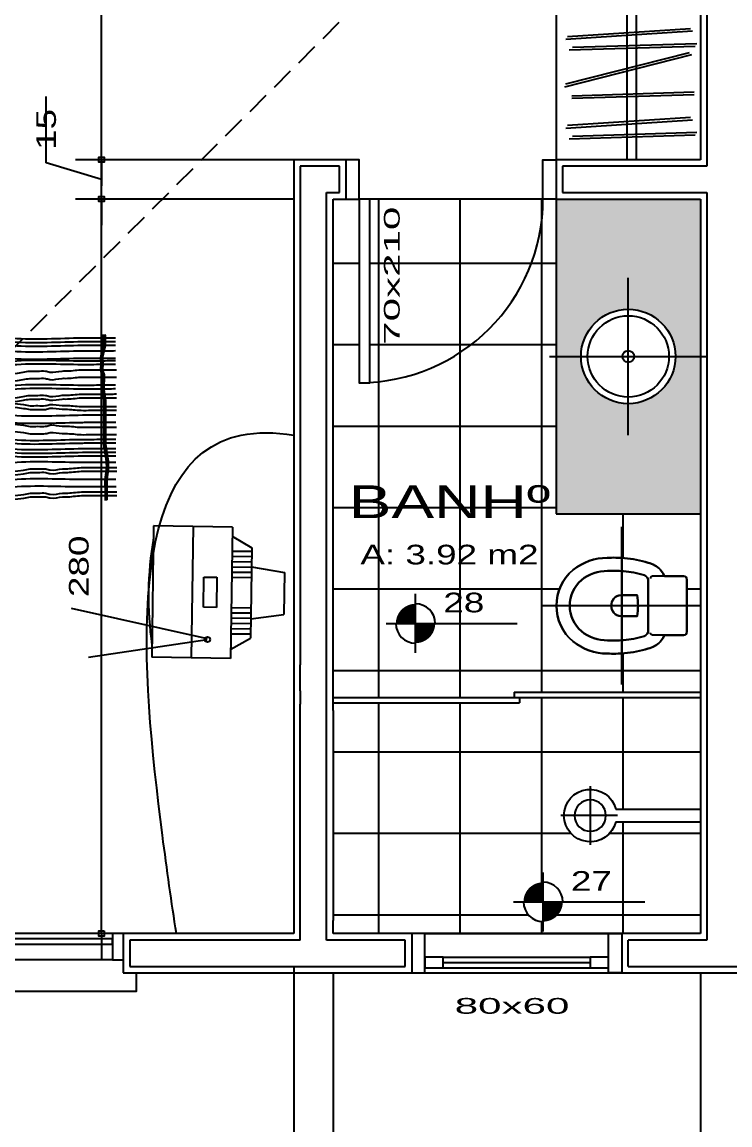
# Model space of a CAD drawing. Extents: x 2280 to 14192, y 1386 to 4696.
# Drawn here: x 3466.1 to 3735.8, y 2093.5 to 2513.9 of the extents above; entities that cross this region are included whole.
import ezdxf
from ezdxf.enums import TextEntityAlignment as Align

# ---------------------------------------------------------------- set-up
doc = ezdxf.new("R2010")
doc.units = 0
doc.header["$LTSCALE"] = 35
doc.linetypes.add('HIDDEN', pattern=[0.375, 0.25, -0.125])
doc.layers.get('0').update_dxf_attribs({"linetype": 'CONTINUOUS'})
doc.layers.get('DEFPOINTS').update_dxf_attribs({"linetype": 'CONTINUOUS'})
for name, color, linetype in [('COTA', 13, 'CONTINUOUS'), ('EQUIP', 7, 'CONTINUOUS'), ('EQUIP_I', 13, 'CONTINUOUS'), ('ESPEC', 2, 'CONTINUOUS'), ('ESPECARQ', 2, 'CONTINUOUS'), ('ESQUADRIA', 2, 'CONTINUOUS'), ('HACHURA', 51, 'CONTINUOUS'), ('LINVISTA', 60, 'CONTINUOUS'), ('MOB', 1, 'CONTINUOUS'), ('MOBIL', 7, 'CONTINUOUS'), ('MOBIL_I', 13, 'CONTINUOUS'), ('PAREDE', 5, 'CONTINUOUS'), ('PROJECAO', 13, 'HIDDEN'), ('REG60-100', 7, 'CONTINUOUS'), ('UNIDADE', 4, 'CONTINUOUS'), ('VIDRO', 1, 'CONTINUOUS')]:
    doc.layers.add(name, color=color, linetype=linetype)
doc.styles.add('REGUA100', font='arial.ttf', dxfattribs={"width": 1.4})
doc.styles.add('REGUA60', font='romnswin.shx', dxfattribs={"width": 1.4})
doc.styles.get("Standard").update_dxf_attribs({"font": 'ISOCP'})
doc.dimstyles.new('ISO-25', dxfattribs={"dimtxt": 2.5, "dimasz": 2.5, "dimexe": 1.25, "dimexo": 0.625, "dimtad": 1, "dimdec": 4, "dimdsep": 46, "dimlunit": 6, "dimtxsty": 'Standard', "dimcen": 2.5, "dimadec": 0, "dimazin": 0, "dimtfac": 1, "dimtdec": 4, "dimtmove": 0, "dimatfit": 3, "dimfxl": 1, "dimtolj": 1, "dimtzin": 0, "dimarcsym": 0})

# ---------------------------------------------------------------- blocks, each defined once
blk = doc.blocks.new('NIVELPB')
at = {"linetype": 'ByBlock'}
for p, q in [((0, -2.25), (0, 2.25)), ((-2.25, 0), (7.75, 0))]:
    blk.add_line(p, q, dxfattribs=at)
at = {"linetype": 'ByBlock', "const_width": 1.5}
for points in [[(-0.75, 0, -0.414214), (0, 0.75, -0.618034)], [(0, -0.75, 0.414214), (0.75, 0, 0.618034)]]:
    blk.add_lwpolyline(points, format="xyb", dxfattribs=at)
at = {"linetype": 'ByBlock'}
for start, end in [(0, 90), (180, 270)]:
    blk.add_arc((0, 0), 1.5, start, end, dxfattribs=at)
at = {"color": 0, "linetype": 'ByBlock', "style": 'REGUA60', "width": 1.4}
blk.add_attdef('COTAPISO', (2.117, 0.85), '', height=1.5, dxfattribs=at)
blk = doc.blocks.new('INDUNI1')
at = {"color": 0, "style": 'REGUA100', "width": 1.4, "flags": 8}
for tag, p in [('NOME1', (0, 0)), ('NOME2', (0, -4.286))]:
    blk.add_attdef(tag, text='', height=2.5, dxfattribs=at).set_placement(p, align=Align.CENTER)
at = {"layer": 'ESPECARQ', "style": 'REGUA60', "width": 1.4}
blk.add_attdef('AREA', text='', height=1.5, dxfattribs=at).set_placement((0, -7.813), align=Align.CENTER)
at = {"layer": 'ESPECARQ', "style": 'REGUA60', "width": 1.4, "flags": 8}
for tag, p in [('PISO', (0, -10.313)), ('REVPAR', (0, -12.813)), ('PEDIR', (0, -15.313))]:
    blk.add_attdef(tag, text='', height=1.5, dxfattribs=at).set_placement(p, align=Align.CENTER)
blk = doc.blocks.new('A$C263B731C')
at = {"layer": 'MOBIL'}
for points in [[(109.45, 61.91), (103.11, 61.91), (99.31, 61.91), (96.77, 61.91), (70.15, 61.91), (61.7, 62.33), (56.63, 61.91), (53.67, 61.91), (35.5, 62.33), (32.96, 61.91), (30, 61.91), (27.05, 61.91), (25.36, 62.33), (20.71, 61.91), (19.44, 61.91), (13.52, 61.49), (9.72, 61.49), (7.61, 61.49), (5.49, 61.49), (3.38, 61.49), (2.54, 61.49), (1.27, 61.49), (0, 61.49)], [(104.74, 63.24), (104.79, 60.79), (104.33, 56.62), (103.86, 55.23), (103.86, 51.98), (103.86, 49.2), (104.33, 47.81), (104.33, 45.49), (104.33, 41.32), (104.79, 38.08), (104.79, 34.37), (104.79, 31.12), (104.79, 24.17), (104.79, 21.39), (105.26, 18.14), (105.72, 14.9), (105.72, 11.65), (105.26, 7.95), (105.26, 5.16), (105.26, 3.31), (105.26, 1.92), (105.26, 0.07)], [(105.12, 63.18), (105.17, 60.72), (104.7, 56.55), (104.24, 55.16), (104.24, 51.92), (104.24, 49.13), (104.7, 47.74), (104.7, 45.43), (104.7, 41.25), (105.17, 38.01), (105.17, 34.3), (105.17, 31.06), (105.17, 24.1), (105.17, 21.32), (105.63, 18.08), (106.1, 14.83), (106.1, 11.59), (105.63, 7.88), (105.63, 5.1), (105.63, 3.24), (105.63, 1.85), (105.63, 0)], [(105.47, 63.37), (105.52, 60.92), (105.06, 56.75), (104.59, 55.36), (104.59, 52.11), (104.59, 49.33), (105.06, 47.94), (105.06, 45.62), (105.06, 41.45), (105.52, 38.21), (105.52, 34.5), (105.52, 31.26), (105.52, 24.3), (105.52, 21.52), (105.98, 18.28), (106.45, 15.03), (106.45, 11.79), (105.98, 8.08), (105.98, 5.3), (105.98, 3.44), (105.98, 2.05), (105.98, 0.2)], [(109.45, 60.49), (103.11, 60.49), (99.31, 60.49), (96.77, 60.49), (70.15, 60.49), (61.7, 60.91), (56.63, 60.49), (53.67, 60.49), (35.5, 60.91), (32.96, 60.49), (30, 60.49), (27.05, 60.49), (25.36, 60.91), (20.71, 60.49), (19.44, 60.49), (13.52, 60.07), (9.72, 60.07), (7.61, 60.07), (5.49, 60.07), (3.38, 60.07), (2.54, 60.07), (1.27, 60.07), (0, 60.07)], [(109.45, 59.11), (103.11, 59.11), (99.31, 59.11), (96.77, 59.11), (70.15, 59.11), (61.7, 59.53), (56.63, 59.11), (53.67, 59.11), (35.5, 59.53), (32.96, 59.11), (30, 59.11), (27.05, 59.11), (25.36, 59.53), (20.71, 59.11), (19.44, 59.11), (13.52, 58.69), (9.72, 58.69), (7.61, 58.69), (5.49, 58.69), (3.38, 58.69), (2.54, 58.69), (1.27, 58.69), (0, 58.69)], [(4.61, 62.76), (4.76, 55.65), (4.77, 54.46), (4.17, 52.3), (4.17, 49.52), (4.17, 46.74), (4.17, 41.64), (4.17, 39.32), (4.17, 36.54), (4.17, 33.76), (4.17, 30.05), (4.17, 26.34), (4.17, 23.56), (4.17, 19.85), (5.1, 15.68), (5.1, 14.76), (4.64, 12.9), (4.64, 11.97), (3.71, 6.41), (3.24, 5.49), (3.24, 2.24), (3.71, 1.31)], [(5.05, 62.76), (5.2, 55.65), (5.2, 54.46), (4.61, 52.3), (4.61, 49.52), (4.61, 46.74), (4.61, 41.64), (4.61, 39.32), (4.61, 36.54), (4.61, 33.76), (4.61, 30.05), (4.61, 26.34), (4.61, 23.56), (4.61, 19.85), (5.54, 15.68), (5.54, 14.76), (5.07, 12.9), (5.07, 11.97), (4.15, 6.41), (3.68, 5.49), (3.68, 2.24), (4.15, 1.31)], [(5.34, 62.91), (5.49, 55.8), (5.5, 54.61), (4.9, 52.45), (4.9, 49.67), (4.9, 46.89), (4.9, 41.79), (4.9, 39.47), (4.9, 36.69), (4.9, 33.91), (4.9, 30.2), (4.9, 26.49), (4.9, 23.71), (4.9, 20), (5.83, 15.83), (5.83, 14.9), (5.37, 13.05), (5.37, 12.12), (4.44, 6.56), (3.97, 5.63), (3.97, 2.39), (4.44, 1.46)], [(109.45, 56.98), (103.11, 56.98), (99.31, 56.98), (96.77, 56.98), (70.15, 56.98), (61.7, 57.4), (56.63, 56.98), (53.67, 56.98), (35.5, 57.4), (32.96, 56.98), (30, 56.98), (27.05, 56.98), (25.36, 57.4), (20.71, 56.98), (19.44, 56.98), (13.52, 56.56), (9.72, 56.56), (7.61, 56.56), (5.49, 56.56), (3.38, 56.56), (2.54, 56.56), (1.27, 56.56), (0, 56.56)], [(109.45, 54.18), (103.11, 54.18), (99.31, 54.18), (96.77, 54.18), (70.15, 54.18), (61.7, 54.6), (56.63, 54.18), (53.67, 54.18), (35.5, 54.6), (32.96, 54.18), (30, 54.18), (27.05, 54.18), (25.36, 54.6), (20.71, 54.18), (19.44, 54.18), (13.52, 53.76), (9.72, 53.76), (7.61, 53.76), (5.49, 53.76), (3.38, 53.76), (2.54, 53.76), (1.27, 53.76), (0, 53.76)], [(109.45, 53.18), (103.11, 53.18), (99.31, 53.18), (96.77, 53.18), (70.15, 53.18), (61.7, 52.76), (56.63, 53.18), (53.67, 53.18), (35.5, 52.76), (32.96, 53.18), (30, 53.18), (27.05, 53.18), (25.36, 52.76), (20.71, 53.18), (19.44, 53.18), (13.52, 53.6), (9.72, 53.6), (7.61, 53.6), (5.49, 53.6), (3.38, 53.6), (2.54, 53.6), (1.27, 53.6), (0, 53.6)], [(109.45, 51.8), (103.11, 51.8), (99.31, 51.8), (96.77, 51.8), (70.15, 51.8), (61.7, 51.38), (56.63, 51.8), (53.67, 51.8), (35.5, 51.38), (32.96, 51.8), (30, 51.8), (27.05, 51.8), (25.36, 51.38), (20.71, 51.8), (19.44, 51.8), (13.52, 52.22), (9.72, 52.22), (7.61, 52.22), (5.49, 52.22), (3.38, 52.22), (2.54, 52.22), (1.27, 52.22), (0, 52.22)], [(0.3, 49.43), (6.64, 49.43), (10.45, 49.43), (12.98, 49.43), (39.61, 49.43), (48.06, 49.01), (53.13, 49.43), (56.09, 49.43), (74.26, 49.01), (76.79, 49.43), (79.75, 49.43), (82.71, 49.43), (84.4, 49.01), (89.05, 49.43), (90.32, 49.43), (96.23, 49.85), (100.04, 49.85), (102.15, 49.85), (104.26, 49.85), (106.37, 49.85), (107.22, 49.85), (108.49, 49.85), (109.75, 49.85)], [(0.3, 46.63), (6.64, 46.63), (10.45, 46.63), (12.98, 46.63), (39.61, 46.63), (48.06, 46.2), (53.13, 46.63), (56.09, 46.63), (74.26, 46.2), (76.79, 46.63), (79.75, 46.63), (82.71, 46.63), (84.4, 46.2), (89.05, 46.63), (90.32, 46.63), (96.23, 47.05), (100.04, 47.05), (102.15, 47.05), (104.26, 47.05), (106.37, 47.05), (107.22, 47.05), (108.49, 47.05), (109.75, 47.05)], [(109.45, 43.92), (103.11, 43.92), (99.31, 43.92), (96.77, 43.92), (70.15, 43.92), (61.7, 43.5), (56.63, 43.92), (53.67, 43.92), (35.5, 43.5), (32.96, 43.92), (30, 43.92), (27.05, 43.92), (25.36, 43.5), (20.71, 43.92), (19.44, 43.92), (13.52, 44.34), (9.72, 44.34), (7.61, 44.34), (5.49, 44.34), (3.38, 44.34), (2.54, 44.34), (1.27, 44.34), (0, 44.34)], [(109.45, 42.5), (103.11, 42.5), (99.31, 42.5), (96.77, 42.5), (70.15, 42.5), (61.7, 42.08), (56.63, 42.5), (53.67, 42.5), (35.5, 42.08), (32.96, 42.5), (30, 42.5), (27.05, 42.5), (25.36, 42.08), (20.71, 42.5), (19.44, 42.5), (13.52, 42.92), (9.72, 42.92), (7.61, 42.92), (5.49, 42.92), (3.38, 42.92), (2.54, 42.92), (1.27, 42.92), (0, 42.92)], [(0.3, 40.17), (6.64, 40.17), (10.45, 40.17), (12.98, 40.17), (39.61, 40.17), (48.06, 39.75), (53.13, 40.17), (56.09, 40.17), (74.26, 39.75), (76.79, 40.17), (79.75, 40.17), (82.71, 40.17), (84.4, 39.75), (89.05, 40.17), (90.32, 40.17), (96.23, 40.59), (100.04, 40.59), (102.15, 40.59), (104.26, 40.59), (106.37, 40.59), (107.22, 40.59), (108.49, 40.59), (109.75, 40.59)], [(0.3, 38.75), (6.64, 38.75), (10.45, 38.75), (12.98, 38.75), (39.61, 38.75), (48.06, 38.33), (53.13, 38.75), (56.09, 38.75), (74.26, 38.33), (76.79, 38.75), (79.75, 38.75), (82.71, 38.75), (84.4, 38.33), (89.05, 38.75), (90.32, 38.75), (96.23, 39.17), (100.04, 39.17), (102.15, 39.17), (104.26, 39.17), (106.37, 39.17), (107.22, 39.17), (108.49, 39.17), (109.75, 39.17)], [(109.45, 32.51), (103.11, 32.51), (99.31, 32.51), (96.77, 32.51), (70.15, 32.51), (61.7, 32.93), (56.63, 32.51), (53.67, 32.51), (35.5, 32.93), (32.96, 32.51), (30, 32.51), (27.05, 32.51), (25.36, 32.93), (20.71, 32.51), (19.44, 32.51), (13.52, 32.09), (9.72, 32.09), (7.61, 32.09), (5.49, 32.09), (3.38, 32.09), (2.54, 32.09), (1.27, 32.09), (0, 32.09)], [(0.3, 36.26), (6.64, 36.26), (10.45, 36.26), (12.98, 36.26), (39.61, 36.26), (48.06, 36.68), (53.13, 36.26), (56.09, 36.26), (74.26, 36.68), (76.79, 36.26), (79.75, 36.26), (82.71, 36.26), (84.4, 36.68), (89.05, 36.26), (90.32, 36.26), (96.23, 35.84), (100.04, 35.84), (102.15, 35.84), (104.26, 35.84), (106.37, 35.84), (107.22, 35.84), (108.49, 35.84), (109.75, 35.84)], [(0.3, 34.84), (6.64, 34.84), (10.45, 34.84), (12.98, 34.84), (39.61, 34.84), (48.06, 35.26), (53.13, 34.84), (56.09, 34.84), (74.26, 35.26), (76.79, 34.84), (79.75, 34.84), (82.71, 34.84), (84.4, 35.26), (89.05, 34.84), (90.32, 34.84), (96.23, 34.42), (100.04, 34.42), (102.15, 34.42), (104.26, 34.42), (106.37, 34.42), (107.22, 34.42), (108.49, 34.42), (109.75, 34.42)], [(109.45, 29.71), (103.11, 29.71), (99.31, 29.71), (96.77, 29.71), (70.15, 29.71), (61.7, 30.13), (56.63, 29.71), (53.67, 29.71), (35.5, 30.13), (32.96, 29.71), (30, 29.71), (27.05, 29.71), (25.36, 30.13), (20.71, 29.71), (19.44, 29.71), (13.52, 29.29), (9.72, 29.29), (7.61, 29.29), (5.49, 29.29), (3.38, 29.29), (2.54, 29.29), (1.27, 29.29), (0, 29.29)], [(0.3, 28.38), (6.64, 28.38), (10.45, 28.38), (12.98, 28.38), (39.61, 28.38), (48.06, 28.81), (53.13, 28.38), (56.09, 28.38), (74.26, 28.81), (76.79, 28.38), (79.75, 28.38), (82.71, 28.38), (84.4, 28.81), (89.05, 28.38), (90.32, 28.38), (96.23, 27.96), (100.04, 27.96), (102.15, 27.96), (104.26, 27.96), (106.37, 27.96), (107.22, 27.96), (108.49, 27.96), (109.75, 27.96)], [(0.3, 25.58), (6.64, 25.58), (10.45, 25.58), (12.98, 25.58), (39.61, 25.58), (48.06, 26.01), (53.13, 25.58), (56.09, 25.58), (74.26, 26.01), (76.79, 25.58), (79.75, 25.58), (82.71, 25.58), (84.4, 26.01), (89.05, 25.58), (90.32, 25.58), (96.23, 25.16), (100.04, 25.16), (102.15, 25.16), (104.26, 25.16), (106.37, 25.16), (107.22, 25.16), (108.49, 25.16), (109.75, 25.16)], [(109.45, 23.21), (103.11, 23.21), (99.31, 23.21), (96.77, 23.21), (70.15, 23.21), (61.7, 23.64), (56.63, 23.21), (53.67, 23.21), (35.5, 23.64), (32.96, 23.21), (30, 23.21), (27.05, 23.21), (25.36, 23.64), (20.71, 23.21), (19.44, 23.21), (13.52, 22.79), (9.72, 22.79), (7.61, 22.79), (5.49, 22.79), (3.38, 22.79), (2.54, 22.79), (1.27, 22.79), (0, 22.79)], [(109.45, 21.83), (103.11, 21.83), (99.31, 21.83), (96.77, 21.83), (70.15, 21.83), (61.7, 22.26), (56.63, 21.83), (53.67, 21.83), (35.5, 22.26), (32.96, 21.83), (30, 21.83), (27.05, 21.83), (25.36, 22.26), (20.71, 21.83), (19.44, 21.83), (13.52, 21.41), (9.72, 21.41), (7.61, 21.41), (5.49, 21.41), (3.38, 21.41), (2.54, 21.41), (1.27, 21.41), (0, 21.41)], [(109.45, 19.7), (103.11, 19.7), (99.31, 19.7), (96.77, 19.7), (70.15, 19.7), (61.7, 20.13), (56.63, 19.7), (53.67, 19.7), (35.5, 20.13), (32.96, 19.7), (30, 19.7), (27.05, 19.7), (25.36, 20.13), (20.71, 19.7), (19.44, 19.7), (13.52, 19.28), (9.72, 19.28), (7.61, 19.28), (5.49, 19.28), (3.38, 19.28), (2.54, 19.28), (1.27, 19.28), (0, 19.28)], [(109.45, 18.28), (103.11, 18.28), (99.31, 18.28), (96.77, 18.28), (70.15, 18.28), (61.7, 18.7), (56.63, 18.28), (53.67, 18.28), (35.5, 18.7), (32.96, 18.28), (30, 18.28), (27.05, 18.28), (25.36, 18.7), (20.71, 18.28), (19.44, 18.28), (13.52, 17.86), (9.72, 17.86), (7.61, 17.86), (5.49, 17.86), (3.38, 17.86), (2.54, 17.86), (1.27, 17.86), (0, 17.86)], [(109.45, 16.9), (103.11, 16.9), (99.31, 16.9), (96.77, 16.9), (70.15, 16.9), (61.7, 17.32), (56.63, 16.9), (53.67, 16.9), (35.5, 17.32), (32.96, 16.9), (30, 16.9), (27.05, 16.9), (25.36, 17.32), (20.71, 16.9), (19.44, 16.9), (13.52, 16.48), (9.72, 16.48), (7.61, 16.48), (5.49, 16.48), (3.38, 16.48), (2.54, 16.48), (1.27, 16.48), (0, 16.48)], [(109.45, 14.52), (103.11, 14.52), (99.31, 14.52), (96.77, 14.52), (70.15, 14.52), (61.7, 14.1), (56.63, 14.52), (53.67, 14.52), (35.5, 14.1), (32.96, 14.52), (30, 14.52), (27.05, 14.52), (25.36, 14.1), (20.71, 14.52), (19.44, 14.52), (13.52, 14.94), (9.72, 14.94), (7.61, 14.94), (5.49, 14.94), (3.38, 14.94), (2.54, 14.94), (1.27, 14.94), (0, 14.94)], [(0.3, 12.15), (6.64, 12.15), (10.45, 12.15), (12.98, 12.15), (39.61, 12.15), (48.06, 11.73), (53.13, 12.15), (56.09, 12.15), (74.26, 11.73), (76.79, 12.15), (79.75, 12.15), (82.71, 12.15), (84.4, 11.73), (89.05, 12.15), (90.32, 12.15), (96.23, 12.57), (100.04, 12.57), (102.15, 12.57), (104.26, 12.57), (106.37, 12.57), (107.22, 12.57), (108.49, 12.57), (109.75, 12.57)], [(109.45, 8.03), (103.11, 8.03), (99.31, 8.03), (96.77, 8.03), (70.15, 8.03), (61.7, 7.6), (56.63, 8.03), (53.67, 8.03), (35.5, 7.6), (32.96, 8.03), (30, 8.03), (27.05, 8.03), (25.36, 7.6), (20.71, 8.03), (19.44, 8.03), (13.52, 8.45), (9.72, 8.45), (7.61, 8.45), (5.49, 8.45), (3.38, 8.45), (2.54, 8.45), (1.27, 8.45), (0, 8.45)], [(0.3, 10.77), (6.64, 10.77), (10.45, 10.77), (12.98, 10.77), (39.61, 10.77), (48.06, 10.35), (53.13, 10.77), (56.09, 10.77), (74.26, 10.35), (76.79, 10.77), (79.75, 10.77), (82.71, 10.77), (84.4, 10.35), (89.05, 10.77), (90.32, 10.77), (96.23, 11.19), (100.04, 11.19), (102.15, 11.19), (104.26, 11.19), (106.37, 11.19), (107.22, 11.19), (108.49, 11.19), (109.75, 11.19)], [(109.45, 5.22), (103.11, 5.22), (99.31, 5.22), (96.77, 5.22), (70.15, 5.22), (61.7, 4.8), (56.63, 5.22), (53.67, 5.22), (35.5, 4.8), (32.96, 5.22), (30, 5.22), (27.05, 5.22), (25.36, 4.8), (20.71, 5.22), (19.44, 5.22), (13.52, 5.65), (9.72, 5.65), (7.61, 5.65), (5.49, 5.65), (3.38, 5.65), (2.54, 5.65), (1.27, 5.65), (0, 5.65)], [(0.3, 2.9), (6.64, 2.9), (10.45, 2.9), (12.98, 2.9), (39.61, 2.9), (48.06, 2.47), (53.13, 2.9), (56.09, 2.9), (74.26, 2.47), (76.79, 2.9), (79.75, 2.9), (82.71, 2.9), (84.4, 2.47), (89.05, 2.9), (90.32, 2.9), (96.23, 3.32), (100.04, 3.32), (102.15, 3.32), (104.26, 3.32), (106.37, 3.32), (107.22, 3.32), (108.49, 3.32), (109.75, 3.32)], [(0.3, 1.47), (6.64, 1.47), (10.45, 1.47), (12.98, 1.47), (39.61, 1.47), (48.06, 1.05), (53.13, 1.47), (56.09, 1.47), (74.26, 1.05), (76.79, 1.47), (79.75, 1.47), (82.71, 1.47), (84.4, 1.05), (89.05, 1.47), (90.32, 1.47), (96.23, 1.9), (100.04, 1.9), (102.15, 1.9), (104.26, 1.9), (106.37, 1.9), (107.22, 1.9), (108.49, 1.9), (109.75, 1.9)]]:
    blk.add_spline(points, degree=3, dxfattribs=at)
blk = doc.blocks.new('A$C5AF921EE')
at = {"layer": 'VIDRO', "ltscale": 0.35, "rotation": 180}
blk.add_blockref('A$C263B731C', (109.75, 63.37), dxfattribs=at)
blk = doc.blocks.new('TV-PORT')
at = {"layer": 'MOB'}
for p, q in [((0.0407, 0.181), (0.4916, 0.2545)), ((-0.05, 0.2152), (-0.125, 0.1719)), ((-0.05, 0.25), (0.25, 0.25)), ((-0.05, -0.25), (-0.05, 0.25)), ((0.1, -0.25), (0.1, 0.25)), ((0.25, -0.25), (0.25, 0.25)), ((-0.125, -0.1719), (-0.125, 0.1719)), ((0.0392, 0.1765), (0.5584, 0.0689)), ((-0.125, 0.1573), (-0.05, 0.1573)), ((-0.125, 0.1373), (-0.05, 0.1373)), ((-0.125, 0.099), (-0.25, 0.0802)), ((-0.125, 0.1173), (-0.05, 0.1173)), ((-0.125, 0.0973), (-0.05, 0.0973)), ((-0.25, -0.0802), (-0.25, 0.0802)), ((-0.125, 0.0773), (-0.05, 0.0773)), ((-0.125, 0.0573), (-0.05, 0.0573)), ((0.0066, -0.0581), (0.0066, 0.0565)), ((0.0066, 0.0565), (0.0561, 0.0565)), ((0.0561, 0.0565), (0.0561, -0.0581)), ((-0.125, -0.099), (-0.25, -0.0802)), ((-0.125, -0.0573), (-0.05, -0.0573)), ((-0.125, -0.0773), (-0.05, -0.0773)), ((0.0561, -0.0581), (0.0066, -0.0581)), ((-0.125, -0.0973), (-0.05, -0.0973)), ((-0.125, -0.1173), (-0.05, -0.1173)), ((-0.125, -0.1373), (-0.05, -0.1373)), ((-0.125, -0.1573), (-0.05, -0.1573)), ((-0.05, -0.2152), (-0.125, -0.1719)), ((-0.05, -0.25), (0.25, -0.25))]:
    blk.add_line(p, q, dxfattribs=at)
blk.add_circle((0.039, 0.1793), 0.0102, dxfattribs=at)
blk.add_arc((-1.0199, 0), 1.2861, 350.9067, 9.0933, dxfattribs=at)
blk = doc.blocks.new('A$C6CC62935')
at = {"layer": 'UNIDADE', "xscale": 100.138401981294, "yscale": 100.138401981294, "zscale": 100.138401981294, "rotation": 180}
blk.add_blockref('TV-PORT', (55.92, 25.49), dxfattribs=at)
blk = doc.blocks.new('A$C6753373E')
at = {"layer": 'ESPEC', "ltscale": 0.35, "rotation": 359.2235957968574}
blk.add_blockref('A$C6CC62935', (-0.25, 0.37), dxfattribs=at)
blk = doc.blocks.new('A$C75BA325D')
at = {"layer": 'EQUIP', "color": 0, "linetype": 'ByBlock'}
for p, q in [((0, 13.6), (0, 8.8)), ((32.29, 13.6), (0, 13.6)), ((32.29, 8.8), (0, 8.8))]:
    blk.add_line(p, q, dxfattribs=at)
blk.add_arc((42, 11.2), 10, 193.8865, 166.1135, dxfattribs=at)
at = {"layer": 'EQUIP_I'}
for p, q in [((42, 22.4), (42, 0)), ((31.6, 11.2), (53.2, 11.2))]:
    blk.add_line(p, q, dxfattribs=at)
blk.add_circle((42, 11.2), 6, dxfattribs=at)
blk = doc.blocks.new('A$C1E765DA1')
at = {"layer": 'EQUIP', "ltscale": 0.35}
blk.add_blockref('A$C75BA325D', (0, 0), dxfattribs=at)
blk = doc.blocks.new('SAP31S_2')
at = {"layer": 'EQUIP', "color": 0, "linetype": 'ByBlock'}
blk.add_lwpolyline([(0, -7.35), (-10, -7.35, 0.411177), (-11.2, -8.45), (-11.2, -15.35, -0.293607), (-11.65, -16.15, 0.168721), (-15.35, -19.55, 0.065493), (-16.38, -22.07, 0.054217), (-18.13, -31.13, 0.032691), (-18.25, -37.67, 0.170487), (-13.61, -50.73, 0.222764), (0, -57, 0.222764), (13.61, -50.73, 0.170487), (18.25, -37.67, 0.032691), (18.13, -31.13, 0.054217), (16.38, -22.07, 0.065493), (15.35, -19.55, 0.168721), (11.65, -16.15, -0.293607), (11.2, -15.35), (11.2, -8.45, 0.411177), (10, -7.35)], format="xyb", close=True, dxfattribs=at)
at = {"layer": 'EQUIP_I'}
for points in [[(-11.2, -15.35), (-11.2, -20.4, 0.448446), (-10.35, -21.2)], [(11.2, -15.35), (11.2, -20.4, -0.448446), (10.35, -21.2)], [(-0.05, -57, 0.000669), (0, -57, 0.170487)]]:
    blk.add_lwpolyline(points, format="xyb", dxfattribs=at)
for points in [[(0, -52, -0.222371), (-9.75, -47.55, -0.171293), (-13.25, -37.55, -0.033324), (-13.15, -31.55, -0.054221), (-11.6, -23.55, -0.314946), (-9.35, -22.05), (0, -22.05), (9.35, -22.05, -0.314946), (11.6, -23.55, -0.054221), (13.15, -31.55, -0.033324), (13.25, -37.55, -0.171293), (9.75, -47.55, -0.222371)], [(4, -32.55), (4, -26.25, 0.075), (-4, -26.25), (-4, -32.55, 0.9125)]]:
    blk.add_lwpolyline(points, format="xyb", close=True, dxfattribs=at)
blk = doc.blocks.new('A$C3E6C4F49')
at = {"layer": 'ESPECARQ', "color": 1, "ltscale": 0.35}
blk.add_line((0, 30), (60, 30), dxfattribs=at)
blk.add_lwpolyline([(30, 0), (30, 60)], dxfattribs=at)
blk = doc.blocks.new('A$C198B71F5')
at = {"layer": 'EQUIP', "ltscale": 0.35, "rotation": 89.99999999999999}
blk.add_blockref('SAP31S_2', (-2.18, 30), dxfattribs=at)
at = {"layer": 'ESPECARQ', "ltscale": 0.35, "rotation": 270}
blk.add_blockref('A$C3E6C4F49', (0, 60), dxfattribs=at)
blk = doc.blocks.new('SAL41S_2')
at = {"layer": 'EQUIP_I'}
for radius in [18, 15.5, 2.25]:
    blk.add_circle((0, -26.5), radius, dxfattribs=at)
blk = doc.blocks.new('A$C49417C05')
at = {"layer": 'EQUIP', "ltscale": 0.35, "rotation": 180}
blk.add_blockref('SAL41S_2', (30, 3.5), dxfattribs=at)
at = {"layer": 'ESPECARQ', "ltscale": 0.35}
blk.add_blockref('A$C3E6C4F49', (0, 0), dxfattribs=at)
blk = doc.blocks.new('COTAPT')
at = {"color": 0, "linetype": 'ByBlock'}
blk.add_line((0, 0), (200, 0), dxfattribs=at)
at = {"color": 6, "linetype": 'ByBlock'}
blk.add_lwpolyline([(-20, 20), (20, 20), (20, -20), (-20, -20)], close=True, dxfattribs=at)
blk = doc.blocks.new('*D115')
at = {"color": 0, "linetype": 'ByBlock'}
for p, q in [((3739.58, 2151.45), (3739.58, 2033.3)), ((3879.53, 2043.3), (3739.63, 2043.3))]:
    blk.add_line(p, q, dxfattribs=at)
at = {"layer": 'DEFPOINTS', "color": 0, "linetype": 'ByBlock'}
for p in [(3739.58, 2166.45), (3879.58, 2166.45), (3739.58, 2043.3)]:
    blk.add_point(p, dxfattribs=at)
at = {"color": 0, "linetype": 'ByBlock', "xscale": 0.05, "yscale": 0.05, "zscale": 0.05, "rotation": 180}
blk.add_blockref('COTAPT', (3739.58, 2043.3), dxfattribs=at)
at = {"color": 0, "linetype": 'ByBlock', "xscale": 0.05, "yscale": 0.05, "zscale": 0.05}
blk.add_blockref('COTAPT', (3879.58, 2043.3), dxfattribs=at)
at = {"color": 2, "linetype": 'ByBlock', "insert": (3809.58, 2051.95), "char_height": 7.5, "attachment_point": 5, "style": 'REGUA60'}
blk.add_mtext('\\A1;140', dxfattribs=at)
blk = doc.blocks.new('*D116')
at = {"color": 0, "linetype": 'ByBlock'}
for p, q in [((3724.58, 2151.45), (3724.58, 2033.3)), ((3739.53, 2043.3), (3724.63, 2043.3)), ((3732.08, 2043.3), (3738.41, 2022.2)), ((3738.41, 2022.2), (3763.71, 2022.2))]:
    blk.add_line(p, q, dxfattribs=at)
at = {"layer": 'DEFPOINTS', "color": 0, "linetype": 'ByBlock'}
for p in [(3724.58, 2166.45), (3739.58, 2166.45), (3724.58, 2043.3)]:
    blk.add_point(p, dxfattribs=at)
at = {"color": 0, "linetype": 'ByBlock', "xscale": 0.05, "yscale": 0.05, "zscale": 0.05, "rotation": 180}
blk.add_blockref('COTAPT', (3724.58, 2043.3), dxfattribs=at)
at = {"color": 0, "linetype": 'ByBlock', "xscale": 0.05, "yscale": 0.05, "zscale": 0.05}
blk.add_blockref('COTAPT', (3739.58, 2043.3), dxfattribs=at)
at = {"color": 2, "linetype": 'ByBlock', "insert": (3743.31, 2022.2), "char_height": 7.5, "attachment_point": 4, "style": 'REGUA60'}
blk.add_mtext('\\A1;15', dxfattribs=at)
blk = doc.blocks.new('*D117')
at = {"color": 0, "linetype": 'ByBlock'}
for p, q in [((3584.58, 2151.45), (3584.58, 2033.3)), ((3724.53, 2043.3), (3584.63, 2043.3))]:
    blk.add_line(p, q, dxfattribs=at)
at = {"layer": 'DEFPOINTS', "color": 0, "linetype": 'ByBlock'}
for p in [(3584.58, 2166.45), (3724.58, 2166.45), (3584.58, 2043.3)]:
    blk.add_point(p, dxfattribs=at)
at = {"color": 0, "linetype": 'ByBlock', "xscale": 0.05, "yscale": 0.05, "zscale": 0.05, "rotation": 180}
blk.add_blockref('COTAPT', (3584.58, 2043.3), dxfattribs=at)
at = {"color": 0, "linetype": 'ByBlock', "xscale": 0.05, "yscale": 0.05, "zscale": 0.05}
blk.add_blockref('COTAPT', (3724.58, 2043.3), dxfattribs=at)
at = {"color": 2, "linetype": 'ByBlock', "insert": (3654.58, 2051.95), "char_height": 7.5, "attachment_point": 5, "style": 'REGUA60'}
blk.add_mtext('\\A1;140', dxfattribs=at)
blk = doc.blocks.new('*D118')
at = {"color": 0, "linetype": 'ByBlock'}
for p, q in [((3569.58, 2153.95), (3569.58, 2033.3)), ((3584.53, 2043.3), (3569.63, 2043.3)), ((3577.08, 2043.3), (3583.41, 2022.2)), ((3583.41, 2022.2), (3608.71, 2022.2))]:
    blk.add_line(p, q, dxfattribs=at)
at = {"layer": 'DEFPOINTS', "color": 0, "linetype": 'ByBlock'}
for p in [(3569.58, 2168.95), (3584.58, 2166.45), (3569.58, 2043.3)]:
    blk.add_point(p, dxfattribs=at)
at = {"color": 0, "linetype": 'ByBlock', "xscale": 0.05, "yscale": 0.05, "zscale": 0.05, "rotation": 180}
blk.add_blockref('COTAPT', (3569.58, 2043.3), dxfattribs=at)
at = {"color": 0, "linetype": 'ByBlock', "xscale": 0.05, "yscale": 0.05, "zscale": 0.05}
blk.add_blockref('COTAPT', (3584.58, 2043.3), dxfattribs=at)
at = {"color": 2, "linetype": 'ByBlock', "insert": (3588.31, 2022.2), "char_height": 7.5, "attachment_point": 4, "style": 'REGUA60'}
blk.add_mtext('\\A1;15', dxfattribs=at)
blk = doc.blocks.new('*D119')
at = {"color": 0, "linetype": 'ByBlock'}
for p, q in [((3239.58, 2151.45), (3239.58, 2033.3)), ((3569.53, 2043.3), (3239.63, 2043.3))]:
    blk.add_line(p, q, dxfattribs=at)
at = {"layer": 'DEFPOINTS', "color": 0, "linetype": 'ByBlock'}
for p in [(3239.58, 2166.45), (3569.58, 2168.95), (3239.58, 2043.3)]:
    blk.add_point(p, dxfattribs=at)
at = {"color": 0, "linetype": 'ByBlock', "xscale": 0.05, "yscale": 0.05, "zscale": 0.05, "rotation": 180}
blk.add_blockref('COTAPT', (3239.58, 2043.3), dxfattribs=at)
at = {"color": 0, "linetype": 'ByBlock', "xscale": 0.05, "yscale": 0.05, "zscale": 0.05}
blk.add_blockref('COTAPT', (3569.58, 2043.3), dxfattribs=at)
at = {"color": 2, "linetype": 'ByBlock', "insert": (3404.58, 2051.95), "char_height": 7.5, "attachment_point": 5, "style": 'REGUA60'}
blk.add_mtext('\\A1;330', dxfattribs=at)
blk = doc.blocks.new('*D122')
at = {"color": 0, "linetype": 'ByBlock'}
for p, q in [((3224.58, 2136.45), (3224.58, 2003.74)), ((5634.58, 2136.45), (5634.58, 2003.74)), ((5634.53, 2013.74), (3224.63, 2013.74))]:
    blk.add_line(p, q, dxfattribs=at)
at = {"layer": 'DEFPOINTS', "color": 0, "linetype": 'ByBlock'}
for p in [(3224.58, 2151.45), (5634.58, 2151.45), (3224.58, 2013.74)]:
    blk.add_point(p, dxfattribs=at)
at = {"color": 0, "linetype": 'ByBlock', "xscale": 0.05, "yscale": 0.05, "zscale": 0.05, "rotation": 180}
blk.add_blockref('COTAPT', (3224.58, 2013.74), dxfattribs=at)
at = {"color": 0, "linetype": 'ByBlock', "xscale": 0.05, "yscale": 0.05, "zscale": 0.05}
blk.add_blockref('COTAPT', (5634.58, 2013.74), dxfattribs=at)
at = {"color": 2, "linetype": 'ByBlock', "insert": (4429.58, 2022.39), "char_height": 7.5, "attachment_point": 5, "style": 'REGUA60'}
blk.add_mtext('\\A1;2.410', dxfattribs=at)
blk = doc.blocks.new('*D142')
at = {"color": 0, "linetype": 'ByBlock'}
for p, q in [((3569.58, 2446.45), (3486.38, 2446.45)), ((3496.38, 2166.5), (3496.38, 2446.4)), ((3569.58, 2166.45), (3486.38, 2166.45))]:
    blk.add_line(p, q, dxfattribs=at)
at = {"layer": 'DEFPOINTS', "color": 0, "linetype": 'ByBlock'}
for p in [(3496.38, 2446.45), (3584.58, 2446.45), (3584.58, 2166.45)]:
    blk.add_point(p, dxfattribs=at)
at = {"color": 0, "linetype": 'ByBlock', "xscale": 0.05, "yscale": 0.05, "zscale": 0.05}
for p, rotation in [((3496.38, 2446.45), 90), ((3496.38, 2166.45), 270)]:
    blk.add_blockref('COTAPT', p, dxfattribs=dict(at, rotation=rotation))
at = {"color": 2, "linetype": 'ByBlock', "insert": (3487.73, 2306.45), "char_height": 7.5, "attachment_point": 5, "rotation": 90, "style": 'REGUA60'}
blk.add_mtext('\\A1;280', dxfattribs=at)
blk = doc.blocks.new('*D143')
at = {"color": 0, "linetype": 'ByBlock'}
for p, q in [((3475.28, 2460.28), (3475.28, 2485.58)), ((3496.38, 2453.95), (3475.28, 2460.28)), ((3574.58, 2461.45), (3486.38, 2461.45)), ((3496.38, 2446.5), (3496.38, 2461.4))]:
    blk.add_line(p, q, dxfattribs=at)
at = {"layer": 'DEFPOINTS', "color": 0, "linetype": 'ByBlock'}
for p in [(3496.38, 2461.45), (3589.58, 2461.45), (3584.58, 2446.45)]:
    blk.add_point(p, dxfattribs=at)
at = {"color": 0, "linetype": 'ByBlock', "xscale": 0.05, "yscale": 0.05, "zscale": 0.05}
for p, rotation in [((3496.38, 2461.45), 90), ((3496.38, 2446.45), 270)]:
    blk.add_blockref('COTAPT', p, dxfattribs=dict(at, rotation=rotation))
at = {"color": 2, "linetype": 'ByBlock', "insert": (3475.28, 2465.18), "char_height": 7.5, "attachment_point": 4, "rotation": 90, "style": 'REGUA60'}
blk.add_mtext('\\A1;15', dxfattribs=at)
blk = doc.blocks.new('*D144')
at = {"color": 0, "linetype": 'ByBlock'}
for p, q in [((3559.58, 2596.45), (3486.38, 2596.45)), ((3496.38, 2461.5), (3496.38, 2596.4))]:
    blk.add_line(p, q, dxfattribs=at)
at = {"layer": 'DEFPOINTS', "color": 0, "linetype": 'ByBlock'}
for p in [(3496.38, 2596.45), (3574.58, 2596.45), (3589.58, 2461.45)]:
    blk.add_point(p, dxfattribs=at)
at = {"color": 0, "linetype": 'ByBlock', "xscale": 0.05, "yscale": 0.05, "zscale": 0.05}
for p, rotation in [((3496.38, 2596.45), 90), ((3496.38, 2461.45), 270)]:
    blk.add_blockref('COTAPT', p, dxfattribs=dict(at, rotation=rotation))
at = {"color": 2, "linetype": 'ByBlock', "insert": (3487.73, 2528.95), "char_height": 7.5, "attachment_point": 5, "rotation": 90, "style": 'REGUA60'}
blk.add_mtext('\\A1;135', dxfattribs=at)

msp = doc.modelspace()

# ---------------------------------------------------------------- hatches: boundary and pattern name
at = {"layer": 'HACHURA'}
h = msp.add_hatch(dxfattribs=at)
h.set_pattern_fill('NET', color=256, scale=9.78, style=0)
h.paths.add_polyline_path([(3584.579, 2256.448), (3653.579, 2256.448), (3653.579, 2258.448), (3724.579, 2258.448), (3724.579, 2291.448), (3719.413, 2291.448), (3719.413, 2281.448, -0.4399017), (3718.2, 2280.248), (3711.313, 2280.248, 0.2619511), (3710.613, 2279.798, -0.1687212), (3707.213, 2276.098, -0.0654933), (3704.689, 2275.071, -0.0542172), (3695.628, 2273.315, -0.0326915), (3689.089, 2273.198, -0.1704873), (3676.029, 2277.842, -0.2227637), (3669.762, 2291.448, -0.2227637), (3676.029, 2305.054, -0.1704873), (3689.089, 2309.698, -0.0326915), (3695.628, 2309.581, -0.0542172), (3704.689, 2307.825, -0.0654933), (3707.213, 2306.798, -0.1687212), (3710.613, 2303.098, 0.2619511), (3711.313, 2302.648), (3711.413, 2302.648), (3718.2, 2302.648, -0.4399017), (3719.413, 2301.448), (3719.413, 2291.448), (3724.579, 2291.448), (3724.579, 2326.448), (3669.579, 2326.448), (3669.579, 2446.448), (3664.579, 2446.448, -0.3975651), (3598.579, 2376.563), (3598.579, 2376.448), (3594.579, 2376.448), (3594.579, 2446.448), (3589.579, 2446.448), (3584.579, 2446.448)])
h.paths.add_polyline_path([(3616.02, 2292.166, -0.4142136), (3623.52, 2284.666), (3619.77, 2284.666, -0.4142136), (3616.02, 2280.916), (3616.02, 2277.166, -0.4142136), (3608.52, 2284.666), (3612.27, 2284.666, -0.4142136), (3616.02, 2288.416)], flags=16)
h.paths.add_polyline_path([(3584.579, 2171.448), (3584.579, 2166.448), (3724.579, 2166.448), (3724.579, 2209.048), (3692.287, 2209.048, -8.2115537), (3692.287, 2213.848), (3724.579, 2213.848), (3724.579, 2256.448), (3655.579, 2256.448), (3655.579, 2254.448), (3584.579, 2254.448), (3584.579, 2251.448)])
h.paths.add_polyline_path([(3660.894, 2178.524, -0.4142136), (3664.644, 2182.274), (3664.644, 2186.024, -0.4142136), (3672.144, 2178.524), (3668.394, 2178.524, -0.4142136), (3664.644, 2174.774), (3664.644, 2171.024, -0.4142136), (3657.144, 2178.524)], flags=16)
h.paths.add_polyline_path([(3598.579, 2446.448), (3598.579, 2376.563, 0.3975651), (3664.579, 2446.448)])
h.paths.add_polyline_path([(3587.032, 2321.688), (3670.838, 2321.688), (3670.838, 2340.438), (3587.032, 2340.438)], flags=24)
h.paths.add_polyline_path([(3599.297, 2305.299), (3696.047, 2305.299), (3696.047, 2316.549), (3599.297, 2316.549)], flags=24)
h.paths.add_polyline_path([(3626.23, 2287.042), (3646.98, 2287.042), (3646.98, 2298.292), (3626.23, 2298.292)], flags=24)
h.paths.add_polyline_path([(3674.854, 2180.9), (3695.604, 2180.9), (3695.604, 2192.15), (3674.854, 2192.15)], flags=24)
h.paths.add_polyline_path([(3611.473, 2391.103), (3611.473, 2457.531), (3602.473, 2457.531), (3602.473, 2391.103)], flags=9)
at = {"layer": 'MOBIL'}
h = msp.add_hatch(dxfattribs=at)
h.set_pattern_fill('AREIA', color=256, scale=9.78, style=0)
h.set_pattern_definition([(1e-15, (2418.4304, 2118.327), (5.7702, 4.2054), [0, -2.3472, 0, -3.1296, 0, -5.4768]), (10, (2422.44, 2122.826), (3.236075, 8.11807), [0, -6.0636, 0, -1.3692, 0, -5.1834]), (20, (2419.115, 2121.848), (2.06104, 9.49259), [0, -4.2054, 0, -2.8362, 0, -6.1614]), (30, (2422.929, 2120.87), (0.232086, 7.813215), [0, -5.4768, 0, -6.9438, 0, -4.9878]), (40, (2421.2666, 2119.892), (2.739218, 8.298912), [0, -4.0098, 0, -3.2274, 0, -5.5746]), (50, (2425.374, 2118.914), (-1.50694, 6.115888), [0, -1.1736, 0, -7.7262, 0, -4.5966]), (60, (2423.516, 2117.936), (-1.469318, 10.560266), [0, -1.467, 0, -4.5966, 0, -5.2812]), (70, (2421.169, 2116.958), (-2.755708, 5.582366), [0, -2.7384, 0, -3.1296, 0, -7.1394]), (80, (2421.8534, 2115.98), (-3.343554, 6.945317), [0, -3.5208, 0, -4.2054]), (90, (2426.059, 2115.002), (-6.5526, 4.4988), [0, -5.379, 0, -3.0318, 0, -7.1394]), (100, (2417.8436, 2115.98), (-5.925644, 2.629572), [0, -2.7384, 0, -5.6724, 0, -6.4548]), (110, (2418.8216, 2116.958), (-6.134452, 4.84445), [0, -4.6944, 0, -3.7164, 0, -5.1834]), (120, (2419.7996, 2117.936), (-8.723132, 2.981707), [0, -6.4548, 0, -2.0538, 0, -7.4328]), (130, (2420.7776, 2118.914), (-6.46119, -0.059492), [0, -3.7164, 0, -1.3692, 0, -7.6284]), (140, (2421.7556, 2119.892), (-10.159836, -1.305386), [0, -1.0758, 0, -5.6724, 0, -4.6944]), (150, (2422.7336, 2120.87), (-7.863056, -3.252413), [0, -2.7384, 0, -3.2274, 0, -6.2592]), (160, (2423.712, 2121.848), (-9.677406, -5.4283), [0, -5.7702, 0, -2.3472, 0, -4.0098]), (170, (2424.6896, 2122.826), (-4.741256, -4.923895), [0, -3.7164, 0, -2.1516, 0, -7.5306])])
h.paths.add_polyline_path([(3724.579, 2446.448), (3669.579, 2446.448), (3669.579, 2386.448), (3679.079, 2386.448, -0.7043517), (3710.996, 2397.865), (3724.579, 2411.448)])
h.paths.add_polyline_path([(3724.579, 2411.448), (3710.996, 2397.865, -0.1734667), (3715.079, 2386.448), (3724.579, 2386.448)])
h.paths.add_polyline_path([(3724.579, 2386.448), (3715.079, 2386.448, -0.6331754), (3685.663, 2372.532), (3669.579, 2356.448), (3669.579, 2326.448), (3724.579, 2326.448)])
h.paths.add_polyline_path([(3685.663, 2372.532, -0.2246082), (3679.079, 2386.448), (3669.579, 2386.448), (3669.579, 2356.448)], flags=16)

# ---------------------------------------------------------------- linework, layer by layer
at = {"layer": 'EQUIP_I'}
for p, q in [((3669.579, 2446.448), (3669.579, 2326.448)), ((3669.579, 2326.448), (3724.579, 2326.448))]:
    msp.add_line(p, q, dxfattribs=at)
at = {"layer": 'ESQUADRIA'}
for p, q in [((3653.579, 2258.448), (3653.579, 2256.448)), ((3653.579, 2258.448), (3724.579, 2258.448)), ((3584.579, 2256.448), (3724.579, 2256.448)), ((3584.579, 2254.448), (3655.579, 2254.448)), ((3655.579, 2256.448), (3655.579, 2254.448))]:
    msp.add_line(p, q, dxfattribs=at)
at = {"layer": 'ESQUADRIA', "color": 1}
for p, q in [((3500.579, 2166.448), (3308.579, 2166.448)), ((3619.579, 2166.448), (3689.579, 2166.448)), ((3626.579, 2157.448), (3682.579, 2157.448)), ((3500.579, 2156.448), (3308.579, 2156.448)), ((3626.579, 2153.448), (3682.579, 2153.448)), ((3619.579, 2151.448), (3689.579, 2151.448))]:
    msp.add_line(p, q, dxfattribs=at)
at = {"layer": 'ESQUADRIA'}
for points in [[(3589.579, 2446.448), (3594.579, 2446.448), (3594.579, 2461.448), (3589.579, 2461.448)], [(3669.579, 2446.448), (3664.579, 2446.448), (3664.579, 2461.448), (3669.579, 2461.448)], [(3504.579, 2166.448), (3500.579, 2166.448), (3500.579, 2156.448), (3504.579, 2156.448)], [(3614.579, 2151.448), (3619.579, 2151.448), (3619.579, 2166.448), (3614.579, 2166.448)], [(3694.579, 2151.448), (3689.579, 2151.448), (3689.579, 2166.448), (3694.579, 2166.448)], [(3509.579, 2151.448), (3509.579, 2144.448), (3299.579, 2144.448), (3299.579, 2151.448)]]:
    msp.add_lwpolyline(points, dxfattribs=at)
for points in [[(3594.579, 2446.448), (3594.579, 2376.448), (3598.579, 2376.448), (3598.579, 2446.448)], [(3500.579, 2164.448), (3451.329, 2164.448), (3451.329, 2162.448), (3500.579, 2162.448)], [(3619.579, 2153.448), (3626.579, 2153.448), (3626.579, 2157.448), (3619.579, 2157.448)], [(3689.579, 2157.448), (3682.579, 2157.448), (3682.579, 2153.448), (3689.579, 2153.448)]]:
    msp.add_lwpolyline(points, close=True, dxfattribs=at)
at = {"layer": 'HACHURA'}
msp.add_line((3664.579, 2446.448), (3598.579, 2446.448), dxfattribs=at)
at = {"layer": 'LINVISTA'}
for p, q in [((3669.579, 2596.448), (3669.579, 2356.448)), ((3724.579, 2596.448), (3724.579, 2461.448)), ((3569.579, 2461.448), (3569.579, 2271.448)), ((3589.579, 2461.448), (3569.579, 2461.448)), ((3589.579, 2446.448), (3589.579, 2461.448)), ((3669.579, 2461.448), (3669.579, 2446.448)), ((3724.579, 2461.448), (3669.579, 2461.448)), ((3584.579, 2446.448), (3589.579, 2446.448)), ((3584.579, 2251.448), (3584.579, 2446.448)), ((3669.579, 2446.448), (3724.579, 2446.448)), ((3724.579, 2446.448), (3724.579, 2166.448)), ((3569.579, 2271.448), (3569.579, 2256.448)), ((3569.579, 2256.448), (3569.579, 2251.448)), ((3569.579, 2251.448), (3569.579, 2171.448)), ((3584.579, 2251.448), (3584.579, 2171.448)), ((3569.579, 2171.448), (3569.579, 2166.448)), ((3584.579, 2166.448), (3584.579, 2171.448)), ((3569.579, 2166.448), (3504.579, 2166.448)), ((3504.579, 2166.448), (3504.579, 2151.448)), ((3724.579, 2166.448), (3584.579, 2166.448)), ((3614.579, 2166.448), (3614.579, 2151.448)), ((3694.579, 2166.448), (3694.579, 2151.448)), ((3504.579, 2151.448), (3569.579, 2151.448)), ((3569.579, 2151.448), (3894.579, 2151.448))]:
    msp.add_line(p, q, dxfattribs=at)
msp.add_open_spline([(3524.862, 2166.448), (3523.057, 2178.273), (3512.917, 2249.786), (3503.551, 2357.915), (3562.418, 2357.629), (3569.579, 2356.448)], degree=3, knots=[122.0571807, 122.0571807, 122.0571807, 122.0571807, 154.8014351, 310.2242455, 330.7747895, 330.7747895, 330.7747895, 330.7747895], dxfattribs=at)
at = {"layer": 'MOBIL_I'}
for p, q in [((3696.721, 2461.448), (3696.721, 2596.448)), ((3700.045, 2596.448), (3700.045, 2461.448)), ((3721.574, 2510.413), (3673.33, 2507.243)), ((3720.85, 2511.368), (3673.923, 2508.284)), ((3723.173, 2505.614), (3675.838, 2504.191)), ((3721.118, 2501.361), (3672.824, 2489.126)), ((3720.232, 2502.168), (3673.218, 2490.257)), ((3722.544, 2504.594), (3674.549, 2503.152)), ((3722.141, 2487.143), (3675.58, 2485.718)), ((3722.172, 2486.144), (3675.611, 2484.719)), ((3721.574, 2476.557), (3673.33, 2473.387)), ((3720.85, 2477.512), (3673.923, 2474.428)), ((3722.544, 2470.739), (3674.549, 2469.296)), ((3723.173, 2471.758), (3675.838, 2470.335))]:
    msp.add_line(p, q, dxfattribs=at)
msp.add_arc((3594.579, 2446.448), 70, 270, 0, dxfattribs=at)
at = {"layer": 'PAREDE'}
for p, q in [((3727.079, 2598.948), (3727.079, 2458.948)), ((3572.079, 2458.948), (3572.079, 2268.948)), ((3587.079, 2458.948), (3572.079, 2458.948)), ((3587.079, 2448.948), (3587.079, 2458.948)), ((3672.079, 2458.948), (3672.079, 2448.948)), ((3727.079, 2458.948), (3672.079, 2458.948)), ((3582.079, 2448.948), (3587.079, 2448.948)), ((3582.079, 2253.948), (3582.079, 2448.948)), ((3672.079, 2448.948), (3727.079, 2448.948)), ((3727.079, 2448.948), (3727.079, 2353.948)), ((3727.079, 2448.948), (3727.079, 2163.948)), ((3572.079, 2258.948), (3572.079, 2268.948)), ((3572.079, 2258.948), (3572.079, 2253.948)), ((3572.079, 2168.948), (3572.079, 2253.948)), ((3582.079, 2168.948), (3582.079, 2253.948)), ((3572.079, 2163.948), (3572.079, 2168.948)), ((3582.079, 2163.948), (3582.079, 2168.948)), ((3572.079, 2163.948), (3507.079, 2163.948)), ((3507.079, 2163.948), (3507.079, 2153.948)), ((3612.079, 2163.948), (3582.079, 2163.948)), ((3612.079, 2153.948), (3612.079, 2163.948)), ((3697.079, 2153.948), (3697.079, 2163.948)), ((3727.079, 2163.948), (3697.079, 2163.948)), ((3507.079, 2153.948), (3572.079, 2153.948)), ((3572.079, 2153.948), (3612.079, 2153.948)), ((3697.079, 2153.948), (3767.079, 2153.948))]:
    msp.add_line(p, q, dxfattribs=at)
at = {"layer": 'PROJECAO'}
msp.add_line((3144.579, 2071.448), (3794.579, 2721.448), dxfattribs=at)
at = {"layer": 'VIDRO'}
msp.add_line((3626.579, 2155.448), (3682.579, 2155.448), dxfattribs=at)

# ---------------------------------------------------------------- block references
at = {"layer": 'COTA', "color": 2, "xscale": 5, "yscale": 5, "zscale": 5}
for p, values in [((3616.02, 2284.666), {'COTAPISO': '28'}), ((3664.644, 2178.524), {'COTAPISO': '27'})]:
    msp.add_blockref('NIVELPB', p, dxfattribs=at).add_auto_attribs(values)
at = {"layer": 'LINVISTA'}
for name, p in [('A$C49417C05', (3667.079, 2356.448)), ('A$C6753373E', (3484.882, 2271.366))]:
    msp.add_blockref(name, p, dxfattribs=at)
for name, p, rotation in [('A$C5AF921EE', (3501.948, 2394.918), 180.2209608230162), ('A$C198B71F5', (3724.579, 2321.448), 180.0000000000009)]:
    msp.add_blockref(name, p, dxfattribs=dict(at, rotation=rotation))
at = {"layer": 'LINVISTA', "xscale": -1}
for name, p in [('A$C198B71F5', (3724.579, 2261.448)), ('A$C1E765DA1', (3724.579, 2200.248))]:
    msp.add_blockref(name, p, dxfattribs=at)
at = {"layer": 'UNIDADE', "xscale": 5, "yscale": 5, "zscale": 5}
msp.add_blockref('INDUNI1', (3628.935, 2346.242), dxfattribs=at).add_auto_attribs({'NOME2': 'BANHº', 'AREA': 'A: 3.92 m2'})

# ---------------------------------------------------------------- texts
at = {"layer": 'REG60-100', "style": 'REGUA60', "width": 2}
msp.add_text('70x210', height=6, rotation=90, dxfattribs=at).set_placement((3609.973, 2390.888))
msp.add_text('80x60', height=6, dxfattribs=at).set_placement((3630.929, 2135.907))

# ---------------------------------------------------------------- dimensions: what is measured, and where the dimension line sits
at = {"layer": 'COTA'}
for base, p1, p2, override, picture, middle in [((3496.381, 2596.448), (3589.579, 2461.448), (3574.579, 2596.448), {"dimscale": 5, "dimtxt": 1.5, "dimasz": 0.01, "dimexe": 2, "dimexo": 3, "dimgap": 0.98, "dimdec": 2, "dimrnd": 0.5, "dimtxsty": 'REGUA60', "dimblk": 'COTAPT', "dimcen": 4, "dimdle": 4, "dimse1": 1, "dimclrt": 2, "dimaunit": 1, "dimtofl": 0, "dimtmove": 1}, '*D144', (3487.731, 2528.948)), ((3496.381, 2461.448), (3584.579, 2446.448), (3589.579, 2461.448), {"dimscale": 5, "dimtxt": 1.5, "dimasz": 0.01, "dimexe": 2, "dimexo": 3, "dimgap": 0.98, "dimdec": 2, "dimrnd": 0.5, "dimtxsty": 'REGUA60', "dimblk": 'COTAPT', "dimcen": 4, "dimdle": 4, "dimse1": 1, "dimclrt": 2, "dimaunit": 1, "dimtofl": 0, "dimtmove": 1}, '*D143', (3475.281, 2465.178)), ((3496.381, 2446.448), (3584.579, 2166.448), (3584.579, 2446.448), {"dimscale": 5, "dimtxt": 1.5, "dimasz": 0.01, "dimexe": 2, "dimexo": 3, "dimgap": 0.98, "dimdec": 2, "dimrnd": 0.5, "dimtxsty": 'REGUA60', "dimblk": 'COTAPT', "dimcen": 4, "dimdle": 4, "dimclrt": 2, "dimaunit": 1, "dimtofl": 0}, '*D142', (3487.731, 2306.448))]:
    dim = msp.add_linear_dim(base=base, p1=p1, p2=p2, angle=90, dimstyle='ISO-25', override=override, dxfattribs=at)
    dim.commit()
    dim.dimension.update_dxf_attribs({"geometry": picture, "text_midpoint": middle})
for base, p1, p2, override, picture, middle in [((3239.579, 2043.296), (3569.579, 2168.948), (3239.579, 2166.448), {"dimscale": 5, "dimtxt": 1.5, "dimasz": 0.01, "dimexe": 2, "dimexo": 3, "dimgap": 0.98, "dimdec": 2, "dimrnd": 0.5, "dimtxsty": 'REGUA60', "dimblk": 'COTAPT', "dimcen": 4, "dimdle": 4, "dimse1": 1, "dimclrt": 2, "dimaunit": 1, "dimtofl": 0, "dimtmove": 1}, '*D119', (3404.579, 2051.946)), ((3569.579, 2043.296), (3584.579, 2166.448), (3569.579, 2168.948), {"dimscale": 5, "dimtxt": 1.5, "dimasz": 0.01, "dimexe": 2, "dimexo": 3, "dimgap": 0.98, "dimdec": 2, "dimrnd": 0.5, "dimtxsty": 'REGUA60', "dimblk": 'COTAPT', "dimcen": 4, "dimdle": 4, "dimse1": 1, "dimclrt": 2, "dimaunit": 1, "dimtofl": 0, "dimtmove": 1}, '*D118', (3588.309, 2022.196)), ((3584.579, 2043.296), (3724.579, 2166.448), (3584.579, 2166.448), {"dimscale": 5, "dimtxt": 1.5, "dimasz": 0.01, "dimexe": 2, "dimexo": 3, "dimgap": 0.98, "dimdec": 2, "dimrnd": 0.5, "dimtxsty": 'REGUA60', "dimblk": 'COTAPT', "dimcen": 4, "dimdle": 4, "dimse1": 1, "dimclrt": 2, "dimaunit": 1, "dimtofl": 0, "dimtmove": 1}, '*D117', (3654.579, 2051.946)), ((3724.579, 2043.296), (3739.579, 2166.448), (3724.579, 2166.448), {"dimscale": 5, "dimtxt": 1.5, "dimasz": 0.01, "dimexe": 2, "dimexo": 3, "dimgap": 0.98, "dimdec": 2, "dimrnd": 0.5, "dimtxsty": 'REGUA60', "dimblk": 'COTAPT', "dimcen": 4, "dimdle": 4, "dimse1": 1, "dimclrt": 2, "dimaunit": 1, "dimtofl": 0, "dimtmove": 1}, '*D116', (3743.309, 2022.196)), ((3739.579, 2043.296), (3879.579, 2166.448), (3739.579, 2166.448), {"dimscale": 5, "dimtxt": 1.5, "dimasz": 0.01, "dimexe": 2, "dimexo": 3, "dimgap": 0.98, "dimdec": 2, "dimrnd": 0.5, "dimtxsty": 'REGUA60', "dimblk": 'COTAPT', "dimcen": 4, "dimdle": 4, "dimse1": 1, "dimclrt": 2, "dimaunit": 1, "dimtofl": 0, "dimtmove": 1}, '*D115', (3809.579, 2051.946)), ((3224.579, 2013.736), (5634.579, 2151.448), (3224.579, 2151.448), {"dimscale": 5, "dimtxt": 1.5, "dimasz": 0.01, "dimexe": 2, "dimexo": 3, "dimgap": 0.98, "dimdec": 2, "dimrnd": 0.5, "dimtxsty": 'REGUA60', "dimblk": 'COTAPT', "dimcen": 4, "dimdle": 4, "dimclrt": 2, "dimaunit": 1, "dimtofl": 0}, '*D122', (4429.579, 2022.386))]:
    dim = msp.add_linear_dim(base=base, p1=p1, p2=p2, dimstyle='ISO-25', override=override, dxfattribs=at)
    dim.commit()
    dim.dimension.update_dxf_attribs({"geometry": picture, "text_midpoint": middle})

doc.saveas('drawing.dxf')
